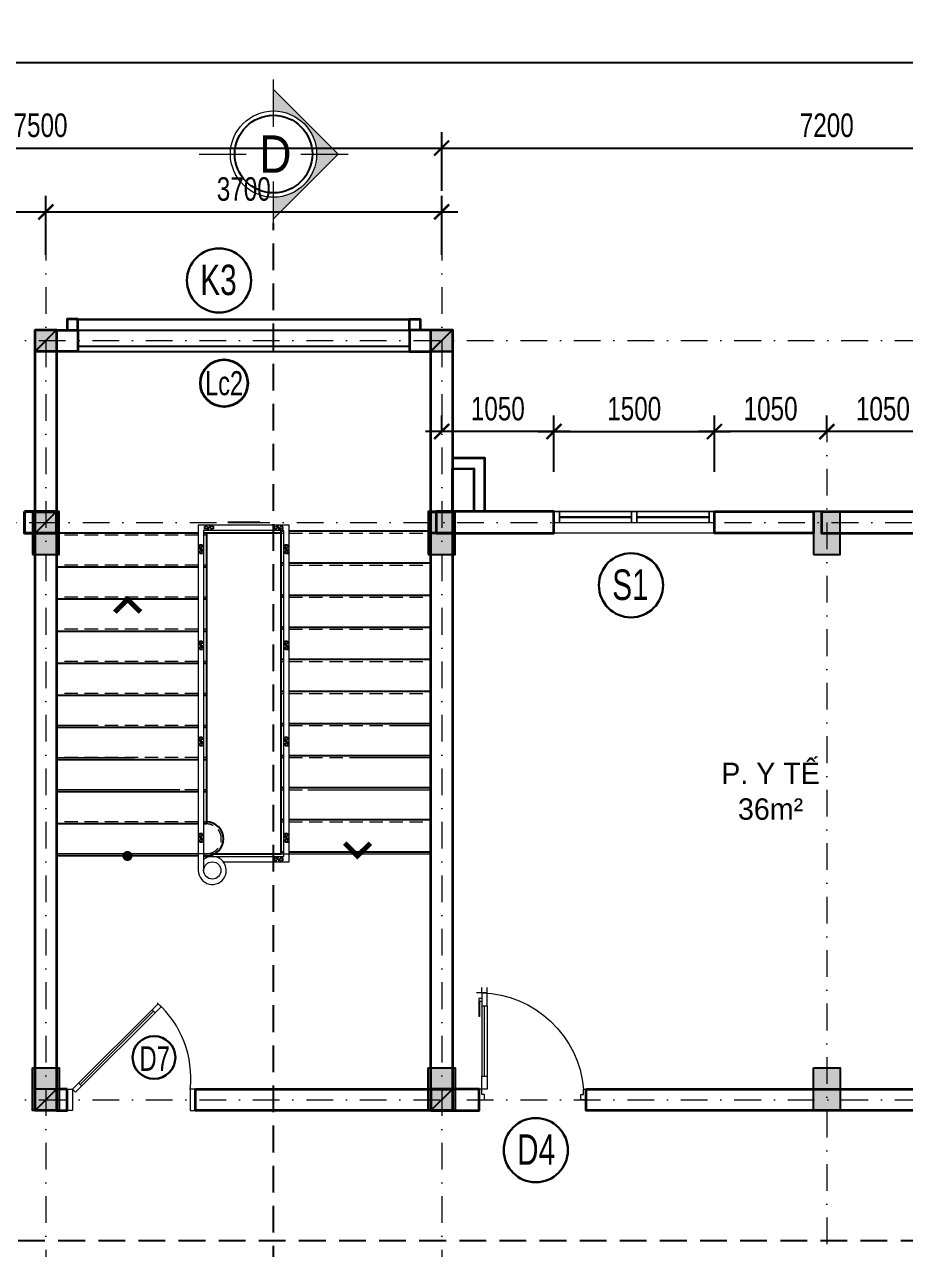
# Model space of a CAD drawing. Header units: millimetres. Extents: x -100655 to 42859, y -1392335 to 17856.
# Drawn here: x 4150 to 12377, y 6409 to 17856 of the extents above; entities that cross this region are included whole.
import ezdxf
from ezdxf.enums import TextEntityAlignment as Align

# ---------------------------------------------------------------- set-up
doc = ezdxf.new("R2010")
doc.units = ezdxf.units.MM
doc.header["$MEASUREMENT"] = 0
doc.linetypes.add('DASHDOT', pattern=[1, 0.5, -0.25, 0, -0.25])
doc.linetypes.add('HIDDEN', pattern=[0.375, 0.25, -0.125])
for name, color, linetype, lineweight in [('32-CUA', 32, 'Continuous', 15), ('8', 9, 'Continuous', 13), ('Chu thich-0.25', 21, 'Continuous', 35), ('CUA SO', 135, 'Continuous', 15), ('Hatch Nhat-0.15', 8, 'Continuous', 9), ('Hatch-0.1', 8, 'Continuous', 13), ('kata_dim', 7, 'Continuous', 15), ('N THAY 0.25', 140, 'Continuous', 25), ('NET THAY', 7, 'Continuous', 20), ('NETMANH', 3, 'Continuous', 13), ('S3', 2, 'Continuous', 25), ('S5', 1, 'Continuous', 35), ('Text', 3, 'Continuous', 0), ('Text-02', 7, 'Continuous', 25), ('Thiet-bi', 171, 'Continuous', 9), ('TRUC', 65, 'DASHDOT', 9), ('TUONG', 4, 'Continuous', 40)]:
    doc.layers.add(name, color=color, linetype=linetype, lineweight=lineweight)
for name, color, linetype in [('COT', 1, 'Continuous'), ('CUA-SO', 8, 'Continuous'), ('DIM', 7, 'Continuous'), ('GHICHU', 7, 'Continuous'), ('NET MO', 254, 'Continuous'), ('Net-02', 8, 'Continuous'), ('NET-THAY', 7, 'Continuous'), ('NET03', 2, 'Continuous'), ('TBI', 3, 'Continuous')]:
    doc.layers.add(name, color=color, linetype=linetype)
doc.styles.add('AVO', font='arial.ttf')
doc.styles.add('B', font='')
doc.styles.add('CHU KT (APTIMA)', font='', dxfattribs={"width": 0.7})
doc.styles.add('HELVE-Re', font='')
doc.styles.add('HELVECONDENSE', font='')
doc.styles.add('VNI-HELVE', font='', dxfattribs={"height": 200})
doc.styles.add('VNI-Helve-Condense', font='', dxfattribs={"width": 0.9, "height": 220})
doc.styles.get('B').set_extended_font_data('VNI-Helve-Condense')
doc.styles.get('CHU KT (APTIMA)').set_extended_font_data('VNI-Aptima')
doc.styles.get('HELVE-Re').set_extended_font_data('VNI-Helve')
doc.styles.get('HELVECONDENSE').set_extended_font_data('VNI-Helve-Condense')
doc.styles.get('VNI-HELVE').set_extended_font_data('VNI-Helve-Condense')
doc.styles.get('VNI-Helve-Condense').set_extended_font_data('VNI-Helve-Condense')
doc.dimstyles.new('Copy of D100', dxfattribs={"dimscale": 0, "dimtxt": 220, "dimasz": 140, "dimexe": 150, "dimexo": 0, "dimgap": 100, "dimtad": 1, "dimdec": 0, "dimzin": 0, "dimdsep": 46, "dimtxsty": 'VNI-Helve-Condense', "dimblk": 'ARCHTICK', "dimcen": 0.09, "dimdle": 150, "dimclrd": 35, "dimclre": 35, "dimclrt": 2, "dimadec": 0, "dimazin": 0, "dimtfac": 1, "dimtdec": 0, "dimtix": 1, "dimtmove": 2, "dimatfit": 3, "dimldrblk": 'ARCHTICK', "dimfxl": 1, "dimtolj": 1, "dimtzin": 0, "dimarcsym": 1})

# ---------------------------------------------------------------- blocks, each defined once
blk = doc.blocks.new('d3333')
for points in [[(323383, -1485547), (324182, -1484748), (324210, -1484777), (323411, -1485575)], [(323383, -1485747), (323333, -1485747), (323333, -1485547), (323383, -1485547)], [(324483, -1485747), (324533, -1485747), (324533, -1485547), (324483, -1485547)]]:
    blk.add_lwpolyline(points, close=True)
at = {"color": 8}
blk.add_lwpolyline([(324140, -1484818), (323454, -1485504)], dxfattribs=at)
for points in [[(324154, -1484833), (324125, -1484804)], [(323468, -1485518), (323440, -1485490)]]:
    blk.add_lwpolyline(points)
blk.add_arc((323544, -1485443), 944, 353.7215, 48.1059)
blk = doc.blocks.new('dau cat 2')
h = blk.add_hatch(color=256)
h.paths.add_polyline_path([(0, 200), (0, 300), (-300, 0), (-200, 0, -0.414214)])
h.paths.add_polyline_path([(200, 0), (300, 0), (0, 300), (0, 200, -0.414214)])
blk.add_circle((0, 0), 180)
at = {"layer": '8'}
for p, q in [((0, 127.3), (0, 345.5)), ((0, 300), (-300, 0)), ((0, 300), (300, 0)), ((-127.3, 0), (-345.5, 0)), ((345.5, 0), (127.3, 0)), ((0, -345.5), (0, -127.3))]:
    blk.add_line(p, q, dxfattribs=at)
blk.add_circle((0, 0), 200, dxfattribs=at)
at = {"layer": 'Text', "style": 'HELVECONDENSE'}
blk.add_attdef('A', text='', height=232.7, dxfattribs=at).set_placement((0, 0), align=Align.MIDDLE)
blk = doc.blocks.new('cot')
at = {"layer": 'COT', "linetype": 'ByBlock'}
h = blk.add_hatch(color=256, dxfattribs=at)
h.dxf.hatch_style = 1
h.paths.add_polyline_path([(1677596, -854405), (1677396, -854405), (1677396, -854605), (1677596, -854605)])
blk.add_lwpolyline([(1677396, -854405), (1677596, -854405), (1677596, -854605), (1677396, -854605)], close=True, dxfattribs=at)
blk = doc.blocks.new('_ArchTick')
at = {"color": 0, "linetype": 'ByBlock', "const_width": 0.15}
blk.add_lwpolyline([(-0.5, -0.5), (0.5, 0.5)], dxfattribs=at)
blk = doc.blocks.new('*D84')
at = {"layer": 'DEFPOINTS', "color": 0, "transparency": 16777216}
for p in [(11650, 14048), (11650, 13671), (12700, 13671)]:
    blk.add_point(p, dxfattribs=at)
at = {"layer": 'GHICHU', "color": 35, "lineweight": -2, "transparency": 16777216}
for p, q in [((11650, 14041), (11650, 14198)), ((12700, 14041), (12700, 14198)), ((12850, 14048), (11500, 14048))]:
    blk.add_line(p, q, dxfattribs=at)
at = {"layer": 'GHICHU', "color": 35, "lineweight": -2, "transparency": 16777216, "xscale": 140, "yscale": 140, "zscale": 140, "rotation": 180}
blk.add_blockref('_ArchTick', (11650, 14048), dxfattribs=at)
at = {"layer": 'GHICHU', "color": 35, "lineweight": -2, "transparency": 16777216, "xscale": 140, "yscale": 140, "zscale": 140}
blk.add_blockref('_ArchTick', (12700, 14048), dxfattribs=at)
at = {"layer": 'GHICHU', "color": 2, "transparency": 16777216, "insert": (12175, 14261), "char_height": 220, "attachment_point": 5, "style": 'VNI-Helve-Condense'}
blk.add_mtext('\\A1;1050', dxfattribs=at)
blk = doc.blocks.new('*D87')
at = {"layer": 'DEFPOINTS', "color": 0, "transparency": 16777216}
for p in [(8050, 14049), (8050, 13672), (9100, 13672)]:
    blk.add_point(p, dxfattribs=at)
at = {"layer": 'GHICHU', "color": 35, "lineweight": -2, "transparency": 16777216}
for p, q in [((8050, 14042), (8050, 14199)), ((9100, 14042), (9100, 14199)), ((9250, 14049), (7900, 14049))]:
    blk.add_line(p, q, dxfattribs=at)
at = {"layer": 'GHICHU', "color": 35, "lineweight": -2, "transparency": 16777216, "xscale": 140, "yscale": 140, "zscale": 140, "rotation": 180}
blk.add_blockref('_ArchTick', (8050, 14049), dxfattribs=at)
at = {"layer": 'GHICHU', "color": 35, "lineweight": -2, "transparency": 16777216, "xscale": 140, "yscale": 140, "zscale": 140}
blk.add_blockref('_ArchTick', (9100, 14049), dxfattribs=at)
at = {"layer": 'GHICHU', "color": 2, "transparency": 16777216, "insert": (8575, 14262), "char_height": 220, "attachment_point": 5, "style": 'VNI-Helve-Condense'}
blk.add_mtext('\\A1;1050', dxfattribs=at)
blk = doc.blocks.new('*D88')
at = {"layer": 'DEFPOINTS', "color": 0, "transparency": 16777216}
for p in [(10600, 14049), (10600, 13671), (11650, 13671)]:
    blk.add_point(p, dxfattribs=at)
at = {"layer": 'GHICHU', "color": 35, "lineweight": -2, "transparency": 16777216}
for p, q in [((10600, 14042), (10600, 14199)), ((11650, 14042), (11650, 14199)), ((11800, 14049), (10450, 14049))]:
    blk.add_line(p, q, dxfattribs=at)
at = {"layer": 'GHICHU', "color": 35, "lineweight": -2, "transparency": 16777216, "xscale": 140, "yscale": 140, "zscale": 140, "rotation": 180}
blk.add_blockref('_ArchTick', (10600, 14049), dxfattribs=at)
at = {"layer": 'GHICHU', "color": 35, "lineweight": -2, "transparency": 16777216, "xscale": 140, "yscale": 140, "zscale": 140}
blk.add_blockref('_ArchTick', (11650, 14049), dxfattribs=at)
at = {"layer": 'GHICHU', "color": 2, "transparency": 16777216, "insert": (11125, 14262), "char_height": 220, "attachment_point": 5, "style": 'VNI-Helve-Condense'}
blk.add_mtext('\\A1;1050', dxfattribs=at)
blk = doc.blocks.new('*D89')
at = {"layer": 'DEFPOINTS', "color": 0, "ltscale": 200, "transparency": 16777216}
for p in [(10600, 14049), (9100, 13672), (10600, 13672)]:
    blk.add_point(p, dxfattribs=at)
at = {"layer": 'kata_dim', "color": 35, "lineweight": -2, "ltscale": 200, "transparency": 16777216}
for p, q in [((9100, 13672), (9100, 14199)), ((10600, 13672), (10600, 14199)), ((8950, 14049), (10750, 14049))]:
    blk.add_line(p, q, dxfattribs=at)
at = {"layer": 'kata_dim', "color": 35, "lineweight": -2, "ltscale": 200, "transparency": 16777216, "xscale": 140, "yscale": 140, "zscale": 140, "rotation": 180}
blk.add_blockref('_ArchTick', (9100, 14049), dxfattribs=at)
at = {"layer": 'kata_dim', "color": 35, "lineweight": -2, "ltscale": 200, "transparency": 16777216, "xscale": 140, "yscale": 140, "zscale": 140}
blk.add_blockref('_ArchTick', (10600, 14049), dxfattribs=at)
at = {"layer": 'kata_dim', "color": 2, "ltscale": 200, "transparency": 16777216, "insert": (9850, 14262), "char_height": 220, "attachment_point": 5, "style": 'VNI-Helve-Condense'}
blk.add_mtext('\\A1;1500', dxfattribs=at)
blk = doc.blocks.new('KH-CUA')
at = {"layer": 'Chu thich-0.25'}
blk.add_circle((0, 0), 275, dxfattribs=at)
at = {"color": 7, "style": 'CHU KT (APTIMA)'}
blk.add_attdef('D2', text='', height=230, dxfattribs=at).set_placement((0, 0), align=Align.MIDDLE_CENTER)
blk = doc.blocks.new('cot1-2')
at = {"layer": 'COT', "ltscale": 2}
blk.add_hatch(color=256, dxfattribs=at).paths.add_polyline_path([(-1, -1), (1, -1), (1, 1), (-1, 1)])
blk.add_lwpolyline([(-1, -1), (1, -1), (1, 1), (-1, 1)], close=True, dxfattribs=at)
at = {"layer": 'COT', "ltscale": 2, "flags": 128}
blk.add_lwpolyline([(-1, -1), (1, 1)], dxfattribs=at)
blk = doc.blocks.new('C1000')
at = {"layer": '32-CUA', "lineweight": 0}
for p, q in [((74112.4, -17359.21), (74112.4, -17358.71)), ((74112.9, -17359.21), (74112.9, -17358.71)), ((74112.4, -17359.21), (74111.9, -17359.21)), ((74112.12, -17359.72), (74112.12, -17361.41)), ((74112.4, -17359.72), (74112.12, -17359.72)), ((74112.18, -17360), (74112.18, -17361.41)), ((74112.4, -17360), (74112.18, -17360)), ((74112.4, -17359.21), (74112.4, -17360.41)), ((74112.9, -17359.21), (74112.4, -17359.21)), ((74112.4, -17359.72), (74112.4, -17360)), ((74112.9, -17360.41), (74112.9, -17359.21)), ((74112.4, -17360.18), (74112.4, -17367.01)), ((74112.4, -17360.41), (74112.9, -17360.41)), ((74112.65, -17367.01), (74112.65, -17360.41)), ((74112.9, -17360.41), (74112.9, -17367.01)), ((74112.18, -17361.41), (74112.12, -17361.41)), ((74112.4, -17368.21), (74112.4, -17367.01)), ((74112.4, -17367.01), (74112.9, -17367.01)), ((74112.9, -17367.01), (74112.9, -17368.21)), ((74112.15, -17368.21), (74112.15, -17369.21)), ((74112.4, -17368.21), (74112.15, -17368.21)), ((74112.15, -17369.21), (74112.65, -17369.21)), ((74112.4, -17368.71), (74112.4, -17368.21)), ((74112.9, -17368.21), (74112.4, -17368.21)), ((74112.65, -17368.71), (74112.4, -17368.71)), ((74112.65, -17369.21), (74112.65, -17368.71)), ((74121.65, -17368.71), (74121.9, -17368.71)), ((74121.65, -17369.21), (74121.65, -17368.71)), ((74122.15, -17369.21), (74121.65, -17369.21)), ((74121.9, -17368.21), (74122.15, -17368.21)), ((74121.9, -17368.71), (74121.9, -17368.21)), ((74122.15, -17368.21), (74122.15, -17369.21))]:
    blk.add_line(p, q, dxfattribs=at)
at = {"layer": '32-CUA', "lineweight": 0, "extrusion": (0, 0, -1)}
blk.add_ellipse((74113.02, -17368.07), major_axis=(-6.72, 6.36), ratio=0.918583, start_param=0.785398, end_param=2.356194, dxfattribs=at)
blk = doc.blocks.new('*D130')
at = {"layer": 'DEFPOINTS', "color": 0, "ltscale": 200, "transparency": 16777216}
for p in [(-3950, 17499), (37150, 17499), (37150, 16700)]:
    blk.add_point(p, dxfattribs=at)
at = {"layer": 'kata_dim', "color": 35, "lineweight": -2, "ltscale": 200, "transparency": 16777216}
for p, q in [((-3950, 17499), (-3950, 17649)), ((37150, 17099), (37150, 17649)), ((-4100, 17499), (37300, 17499))]:
    blk.add_line(p, q, dxfattribs=at)
at = {"layer": 'kata_dim', "color": 35, "lineweight": -2, "ltscale": 200, "transparency": 16777216, "xscale": 140, "yscale": 140, "zscale": 140, "rotation": 180}
blk.add_blockref('_ArchTick', (-3950, 17499), dxfattribs=at)
at = {"layer": 'kata_dim', "color": 35, "lineweight": -2, "ltscale": 200, "transparency": 16777216, "xscale": 140, "yscale": 140, "zscale": 140}
blk.add_blockref('_ArchTick', (37150, 17499), dxfattribs=at)
at = {"layer": 'kata_dim', "color": 2, "ltscale": 200, "transparency": 16777216, "insert": (16600, 17711), "char_height": 220, "attachment_point": 5, "style": 'VNI-Helve-Condense'}
blk.add_mtext('\\A1;41100', dxfattribs=at)
blk = doc.blocks.new('*D133')
at = {"layer": 'DEFPOINTS', "color": 0, "ltscale": 200, "transparency": 16777216}
for p in [(8050, 16103), (4350, 15432), (8050, 15432)]:
    blk.add_point(p, dxfattribs=at)
at = {"layer": 'kata_dim', "color": 35, "lineweight": -2, "ltscale": 200, "transparency": 16777216}
for p, q in [((4350, 15703), (4350, 16253)), ((8050, 15703), (8050, 16253)), ((4200, 16103), (8200, 16103))]:
    blk.add_line(p, q, dxfattribs=at)
at = {"layer": 'kata_dim', "color": 35, "lineweight": -2, "ltscale": 200, "transparency": 16777216, "xscale": 140, "yscale": 140, "zscale": 140, "rotation": 180}
blk.add_blockref('_ArchTick', (4350, 16103), dxfattribs=at)
at = {"layer": 'kata_dim', "color": 35, "lineweight": -2, "ltscale": 200, "transparency": 16777216, "xscale": 140, "yscale": 140, "zscale": 140}
blk.add_blockref('_ArchTick', (8050, 16103), dxfattribs=at)
at = {"layer": 'kata_dim', "color": 2, "ltscale": 200, "transparency": 16777216, "insert": (6200, 16316), "char_height": 220, "attachment_point": 5, "style": 'VNI-Helve-Condense'}
blk.add_mtext('\\A1;3700', dxfattribs=at)
blk = doc.blocks.new('*D134')
at = {"layer": 'DEFPOINTS', "color": 0, "ltscale": 200, "transparency": 16777216}
for p in [(4350, 16103), (550, 15432), (4350, 15432)]:
    blk.add_point(p, dxfattribs=at)
at = {"layer": 'kata_dim', "color": 35, "lineweight": -2, "ltscale": 200, "transparency": 16777216}
for p, q in [((550, 15703), (550, 16253)), ((4350, 15703), (4350, 16253)), ((400, 16103), (4500, 16103))]:
    blk.add_line(p, q, dxfattribs=at)
at = {"layer": 'kata_dim', "color": 35, "lineweight": -2, "ltscale": 200, "transparency": 16777216, "xscale": 140, "yscale": 140, "zscale": 140, "rotation": 180}
blk.add_blockref('_ArchTick', (550, 16103), dxfattribs=at)
at = {"layer": 'kata_dim', "color": 35, "lineweight": -2, "ltscale": 200, "transparency": 16777216, "xscale": 140, "yscale": 140, "zscale": 140}
blk.add_blockref('_ArchTick', (4350, 16103), dxfattribs=at)
at = {"layer": 'kata_dim', "color": 2, "ltscale": 200, "transparency": 16777216, "insert": (2450, 16316), "char_height": 220, "attachment_point": 5, "style": 'VNI-Helve-Condense'}
blk.add_mtext('\\A1;3800', dxfattribs=at)
blk = doc.blocks.new('*D138')
at = {"layer": 'DEFPOINTS', "color": 0, "ltscale": 200, "transparency": 16777216}
for p in [(15250, 16700), (8050, 15855), (15250, 15855)]:
    blk.add_point(p, dxfattribs=at)
at = {"layer": 'kata_dim', "color": 35, "lineweight": -2, "ltscale": 200, "transparency": 16777216}
for p, q in [((8050, 16300), (8050, 16850)), ((15250, 16300), (15250, 16850)), ((7900, 16700), (15400, 16700))]:
    blk.add_line(p, q, dxfattribs=at)
at = {"layer": 'kata_dim', "color": 35, "lineweight": -2, "ltscale": 200, "transparency": 16777216, "xscale": 140, "yscale": 140, "zscale": 140, "rotation": 180}
blk.add_blockref('_ArchTick', (8050, 16700), dxfattribs=at)
at = {"layer": 'kata_dim', "color": 35, "lineweight": -2, "ltscale": 200, "transparency": 16777216, "xscale": 140, "yscale": 140, "zscale": 140}
blk.add_blockref('_ArchTick', (15250, 16700), dxfattribs=at)
at = {"layer": 'kata_dim', "color": 2, "ltscale": 200, "transparency": 16777216, "insert": (11650, 16912), "char_height": 220, "attachment_point": 5, "style": 'VNI-Helve-Condense'}
blk.add_mtext('\\A1;7200', dxfattribs=at)
blk = doc.blocks.new('*D139')
at = {"layer": 'DEFPOINTS', "color": 0, "ltscale": 200, "transparency": 16777216}
for p in [(8050, 16700), (550, 15855), (8050, 15855)]:
    blk.add_point(p, dxfattribs=at)
at = {"layer": 'kata_dim', "color": 35, "lineweight": -2, "ltscale": 200, "transparency": 16777216}
for p, q in [((550, 16300), (550, 16850)), ((8050, 16300), (8050, 16850)), ((400, 16700), (8200, 16700))]:
    blk.add_line(p, q, dxfattribs=at)
at = {"layer": 'kata_dim', "color": 35, "lineweight": -2, "ltscale": 200, "transparency": 16777216, "xscale": 140, "yscale": 140, "zscale": 140, "rotation": 180}
blk.add_blockref('_ArchTick', (550, 16700), dxfattribs=at)
at = {"layer": 'kata_dim', "color": 35, "lineweight": -2, "ltscale": 200, "transparency": 16777216, "xscale": 140, "yscale": 140, "zscale": 140}
blk.add_blockref('_ArchTick', (8050, 16700), dxfattribs=at)
at = {"layer": 'kata_dim', "color": 2, "ltscale": 200, "transparency": 16777216, "insert": (4300, 16912), "char_height": 220, "attachment_point": 5, "style": 'VNI-Helve-Condense'}
blk.add_mtext('\\A1;7500', dxfattribs=at)

msp = doc.modelspace()

# ---------------------------------------------------------------- hatches: boundary and pattern name
at = {"layer": 'Hatch Nhat-0.15'}
h = msp.add_hatch(color=256, dxfattribs=at)
h.dxf.hatch_style = 1
h.paths.add_polyline_path([(4325, 12900.1), (4225, 12900.1), (4225, 13200), (4325, 13200)])
h.paths.add_polyline_path([(4475, 12900.1), (4325, 12900.1), (4325, 13200), (4475, 13200)])
h.paths.add_polyline_path([(4475, 13200), (4325, 13200), (4325, 13300.1), (4475, 13300.1)])
h.paths.add_polyline_path([(4325, 13200), (4225, 13200), (4225, 13300.1), (4325, 13300.1)])
h = msp.add_hatch(color=256, dxfattribs=at)
h.dxf.hatch_style = 1
h.paths.add_polyline_path([(8025, 12900.1), (7925, 12900.1), (7925, 13200), (8025, 13200)])
h.paths.add_polyline_path([(8175, 12900.1), (8025, 12900.1), (8025, 13200), (8175, 13200)])
h.paths.add_polyline_path([(8175, 13200), (8025, 13200), (8025, 13300.1), (8175, 13300.1)])
h.paths.add_polyline_path([(8025, 13200), (7925, 13200), (7925, 13300.1), (8025, 13300.1)])
h = msp.add_hatch(color=256, dxfattribs=at)
h.dxf.hatch_style = 1
h.paths.add_polyline_path([(11625, 12900.1), (11525, 12900.1), (11525, 13200), (11625, 13200)])
h.paths.add_polyline_path([(11775, 12900.1), (11625, 12900.1), (11625, 13200), (11775, 13200)])
h.paths.add_polyline_path([(11775, 13200), (11625, 13200), (11625, 13300.1), (11775, 13300.1)])
h.paths.add_polyline_path([(11625, 13200), (11525, 13200), (11525, 13300.1), (11625, 13300.1)])
h = msp.add_hatch(color=256, dxfattribs=at)
h.dxf.hatch_style = 1
h.paths.add_polyline_path([(4325, 8099), (4225, 8099), (4225, 7799.1), (4325, 7799.1)])
h.paths.add_polyline_path([(4475, 8099), (4325, 8099), (4325, 7799.1), (4475, 7799.1)])
h.paths.add_polyline_path([(4475, 7799.1), (4325, 7799.1), (4325, 7699), (4475, 7699)])
h.paths.add_polyline_path([(4325, 7799.1), (4225, 7799.1), (4225, 7699), (4325, 7699)])
h = msp.add_hatch(color=256, dxfattribs=at)
h.dxf.hatch_style = 1
h.paths.add_polyline_path([(8025, 8099), (7925, 8099), (7925, 7799.1), (8025, 7799.1)])
h.paths.add_polyline_path([(8175, 8099), (8025, 8099), (8025, 7799.1), (8175, 7799.1)])
h.paths.add_polyline_path([(8175, 7799.1), (8025, 7799.1), (8025, 7699), (8175, 7699)])
h.paths.add_polyline_path([(8025, 7799.1), (7925, 7799.1), (7925, 7699), (8025, 7699)])
h = msp.add_hatch(color=256, dxfattribs=at)
h.dxf.hatch_style = 1
h.paths.add_polyline_path([(11625, 8099), (11525, 8099), (11525, 7799.1), (11625, 7799.1)])
h.paths.add_polyline_path([(11775, 8099), (11625, 8099), (11625, 7799.1), (11775, 7799.1)])
h.paths.add_polyline_path([(11775, 7799.1), (11625, 7799.1), (11625, 7699), (11775, 7699)])
h.paths.add_polyline_path([(11625, 7799.1), (11525, 7799.1), (11525, 7699), (11625, 7699)])

# ---------------------------------------------------------------- linework, layer by layer
at = {"layer": 'Chu thich-0.25'}
for points in [[(5112.8, 12480, 0, 0, 0), (5112.8, 13380, 0, 0, 0), (7262.4, 13380, 0, 0, 0), (7262.4, 10080, 46.9, 46.9, 0), (7383.8, 10198.2, 46.9, 46.9, 0), (7262.4, 10080, 46.9, 46.9, 0), (7144.5, 10200.3, 0, 0, 0)], [(5112.4, 10083, 0, 0, 0), (5112.8, 12480, 46.9, 46.9, 0), (5234.2, 12361.8, 46.9, 46.9, 0), (5112.8, 12480, 46.9, 46.9, 0), (4994.9, 12359.7, 0, 0, 0)]]:
    msp.add_lwpolyline(points, format="xyseb", dxfattribs=at)
at = {"layer": 'CUA SO', "color": 30}
for p, q in [((9150, 13255), (9825, 13255)), ((9150, 13245), (9825, 13245)), ((9875, 13255), (10550, 13255)), ((9875, 13245), (10550, 13245))]:
    msp.add_line(p, q, dxfattribs=at)
at = {"layer": 'CUA SO', "color": 55}
for points in [[(9100, 13300), (10600, 13300), (10600, 13100), (9100, 13100)], [(9100, 13200), (9150, 13200), (9150, 13300), (9100, 13300)], [(9825, 13200), (9875, 13200), (9875, 13300), (9825, 13300)], [(10550, 13200), (10600, 13200), (10600, 13300), (10550, 13300)]]:
    msp.add_lwpolyline(points, close=True, dxfattribs=at)
at = {"layer": 'CUA SO', "color": 30}
for points in [[(9825, 13300), (9150, 13300), (9150, 13200), (9825, 13200)], [(10550, 13300), (9875, 13300), (9875, 13200), (10550, 13200)]]:
    msp.add_lwpolyline(points, close=True, dxfattribs=at)
at = {"layer": 'CUA-SO', "linetype": 'ByBlock'}
msp.add_line((6350, 13199.1), (6050, 13199.1), dxfattribs=at)
at = {"layer": 'DIM', "const_width": 46.9, "flags": 128}
msp.add_lwpolyline([(5088.9, 10080, 1), (5135.8, 10080, 1)], format="xyb", close=True, dxfattribs=at)
at = {"layer": 'Hatch Nhat-0.15', "linetype": 'HIDDEN', "ltscale": 500}
for p, q in [((5775, 13080), (4450, 13080)), ((5850, 13080), (5825, 13080)), ((6550, 13100), (6575, 13100)), ((6625, 13100), (7950, 13100)), ((5775, 12800), (4450, 12800)), ((5850, 12800), (5825, 12800)), ((6550, 12800), (6575, 12800)), ((6625, 12800), (7950, 12800)), ((5775, 12500), (4450, 12500)), ((5850, 12500), (5825, 12500)), ((6550, 12500), (6575, 12500)), ((6625, 12500), (7950, 12500)), ((5775, 12200), (4450, 12200)), ((5850, 12200), (5825, 12200)), ((6550, 12200), (6575, 12200)), ((6625, 12200), (7950, 12200)), ((5775, 11900), (4450, 11900)), ((5850, 11900), (5825, 11900)), ((6550, 11900), (6575, 11900)), ((6625, 11900), (7950, 11900)), ((5775, 11600), (4450, 11600)), ((5850, 11600), (5825, 11600)), ((6550, 11600), (6575, 11600)), ((6625, 11600), (7950, 11600)), ((5775, 11300), (4450, 11300)), ((5850, 11300), (5825, 11300)), ((6550, 11300), (6575, 11300)), ((6625, 11300), (7950, 11300)), ((5775, 11000), (4450, 11000)), ((5850, 11000), (5825, 11000)), ((6550, 11000), (6575, 11000)), ((6625, 11000), (7950, 11000)), ((5775, 10700), (4450, 10700)), ((5850, 10700), (5825, 10700)), ((6550, 10700), (6575, 10700)), ((6625, 10700), (7950, 10700)), ((5775, 10400), (4450, 10400)), ((5850, 10400), (5825, 10400)), ((6550, 10400), (6575, 10400)), ((6625, 10400), (7950, 10400)), ((5775, 10100), (4450, 10100)), ((5850, 10100), (5825, 10100)), ((6550, 10100), (6575, 10100)), ((6625, 10100), (7950, 10100))]:
    msp.add_line(p, q, dxfattribs=at)
msp.add_arc((5850, 10240), 140, 270, 90, dxfattribs=at)
at = {"layer": 'Hatch-0.1', "linetype": 'Continuous'}
for p, q in [((5915, 13165), (5835, 13135)), ((5915, 13135, 1.5), (5835, 13165, 1.5)), ((6485, 13165), (6565, 13135)), ((6485, 13135, 1.5), (6565, 13165, 1.5)), ((5815, 12910, -1.5), (5785, 12990, -1.5)), ((5785, 12910), (5815, 12990)), ((6615, 12910, -1.5), (6585, 12990, -1.5)), ((6585, 12910), (6615, 12990)), ((5815, 12010, -1.5), (5785, 12090, -1.5)), ((5785, 12010), (5815, 12090)), ((6615, 12010, -1.5), (6585, 12090, -1.5)), ((6585, 12010), (6615, 12090)), ((5815, 11110, -1.5), (5785, 11190, -1.5)), ((5785, 11110), (5815, 11190)), ((6615, 11110, -1.5), (6585, 11190, -1.5)), ((6585, 11110), (6615, 11190)), ((5815, 10210, -1.5), (5785, 10290, -1.5)), ((5785, 10210), (5815, 10290)), ((6615, 10210, -1.5), (6585, 10290, -1.5)), ((6585, 10210), (6615, 10290)), ((6485, 10065), (6565, 10035)), ((6485, 10035, 1.5), (6565, 10065, 1.5))]:
    msp.add_line(p, q, dxfattribs=at)
at = {"layer": 'N THAY 0.25', "linetype": 'Continuous'}
for p, q in [((5775, 13100), (4450, 13100)), ((5850, 13100), (5825, 13100)), ((6550, 13100), (6550, 13120)), ((6550, 13120), (6575, 13120)), ((6625, 13120), (7950, 13120)), ((5775, 12780), (4450, 12780)), ((5850, 12780), (5825, 12780)), ((6550, 12820), (6575, 12820)), ((6625, 12820), (7950, 12820)), ((5775, 12480), (4450, 12480)), ((5850, 12480), (5825, 12480)), ((6550, 12520), (6575, 12520)), ((6625, 12520), (7950, 12520)), ((5775, 12180), (4450, 12180)), ((5850, 12180), (5825, 12180)), ((6550, 12220), (6575, 12220)), ((6625, 12220), (7950, 12220)), ((6550, 11920), (6575, 11920)), ((6625, 11920), (7950, 11920)), ((5775, 11880), (4450, 11880)), ((5850, 11880), (5825, 11880)), ((5775, 11580), (4450, 11580)), ((5850, 11580), (5825, 11580)), ((6550, 11620), (6575, 11620)), ((6625, 11620), (7950, 11620)), ((5775, 11280), (4450, 11280)), ((5850, 11280), (5825, 11280)), ((6550, 11320), (6575, 11320)), ((6625, 11320), (7950, 11320)), ((6550, 11020), (6575, 11020)), ((6625, 11020), (7950, 11020)), ((5775, 10980), (4450, 10980)), ((5850, 10980), (5825, 10980)), ((5775, 10680), (4450, 10680)), ((5850, 10680), (5825, 10680)), ((6550, 10720), (6575, 10720)), ((6625, 10720), (7950, 10720)), ((6550, 10420), (6575, 10420)), ((6625, 10420), (7950, 10420)), ((5775, 10380), (4450, 10380)), ((5850, 10380), (5825, 10380)), ((5775, 10080), (4450, 10080)), ((5850, 10080), (5825, 10080)), ((6550, 10120), (6575, 10120)), ((6625, 10120), (7950, 10120))]:
    msp.add_line(p, q, dxfattribs=at)
msp.add_lwpolyline([(5924.8, 10100), (6550, 10100), (6550, 13100), (5850, 13100), (5850, 10380)], dxfattribs=at)
msp.add_arc((5850, 10240), 160, 270, 90, dxfattribs=at)
at = {"layer": 'NET MO', "linetype": 'HIDDEN', "ltscale": 100}
for points in [[(5915, 13135), (5835, 13135), (5835, 13165), (5915, 13165)], [(6485, 13135), (6565, 13135), (6565, 13165), (6485, 13165)], [(6485, 10035), (6565, 10035), (6565, 10065), (6485, 10065)]]:
    msp.add_lwpolyline(points, close=True, dxfattribs=at)
at = {"layer": 'NET MO', "linetype": 'HIDDEN', "ltscale": 100, "elevation": -1.5}
for points in [[(5785, 12910), (5785, 12990), (5815, 12990), (5815, 12910)], [(6585, 12910), (6585, 12990), (6615, 12990), (6615, 12910)], [(5785, 12010), (5785, 12090), (5815, 12090), (5815, 12010)], [(6585, 12010), (6585, 12090), (6615, 12090), (6615, 12010)], [(5785, 11110), (5785, 11190), (5815, 11190), (5815, 11110)], [(6585, 11110), (6585, 11190), (6615, 11190), (6615, 11110)], [(5785, 10210), (5785, 10290), (5815, 10290), (5815, 10210)], [(6585, 10210), (6585, 10290), (6615, 10290), (6615, 10210)]]:
    msp.add_lwpolyline(points, close=True, dxfattribs=at)
at = {"layer": 'NET THAY'}
for p, q in [((4753.8, 11299.1), (4450, 11299.1)), ((7646.2, 11300), (7950, 11300)), ((5177.7, 10999.1), (4450, 10999.1)), ((7222.3, 11000), (7950, 11000)), ((5601.6, 10699.1), (4450, 10699.1)), ((6798.4, 10700), (7950, 10700)), ((6000, 10099.1), (4450, 10099.1)), ((6400, 10100), (7950, 10100))]:
    msp.add_line(p, q, dxfattribs=at)
at = {"layer": 'NET THAY', "color": 26, "lineweight": 30}
for centre, radius in [((5968.7, 15462.1), 299.9), ((9819.4, 12611.1), 299.9), ((5361, 8195.1), 200), ((8929.8, 7329), 299.9)]:
    msp.add_circle(centre, radius, dxfattribs=at)
at = {"layer": 'Net-02'}
for p, q in [((4650, 15000), (4650, 15100)), ((4650, 15100), (7750, 15100)), ((4650, 14997.4), (4650, 15097.4)), ((4650, 15097.4), (7750, 15097.4)), ((4650, 14997.4), (7750, 14997.4)), ((7750, 15000), (7750, 15100)), ((7750, 14997.4), (7750, 15097.4)), ((4650, 14847.4), (7750, 14847.4)), ((4650, 14797.4), (7750, 14797.4))]:
    msp.add_line(p, q, dxfattribs=at)
at = {"layer": 'NET03', "linetype": 'HIDDEN', "ltscale": 1000}
msp.add_line((41466, 6480.8), (-4271, 6480.8), dxfattribs=at)
msp.add_lwpolyline([(6478.1, -6566.7), (6478.1, 16001.8)], dxfattribs=at)
at = {"layer": 'S3'}
for points in [[(4225, 12900.1), (4475, 12900.1), (4475, 13300.1), (4225, 13300.1)], [(7925, 12900.1), (8175, 12900.1), (8175, 13300.1), (7925, 13300.1)], [(11525, 12900.1), (11775, 12900.1), (11775, 13300.1), (11525, 13300.1)], [(4225, 8099), (4475, 8099), (4475, 7699), (4225, 7699)], [(7925, 8099), (8175, 8099), (8175, 7699), (7925, 7699)], [(11525, 8099), (11775, 8099), (11775, 7699), (11525, 7699)]]:
    msp.add_lwpolyline(points, close=True, dxfattribs=at)
at = {"layer": 'S5', "ltscale": 200}
for p, q in [((4450, 14799.1), (4450, 7900)), ((8150, 14799.1), (8150, 7900))]:
    msp.add_line(p, q, dxfattribs=at)
for points in [[(4250, 14999.1), (4450, 14999.1), (4450, 13099.1), (4250, 13099.1)], [(7950, 14999.1), (8150, 14999.1), (8150, 13099.1), (7950, 13099.1)], [(4250, 13299.1), (4450, 13299.1), (4450, 7699.1), (4250, 7699.1)], [(7950, 13299.1), (8150, 13299.1), (8150, 7699.1), (7950, 7699.1)], [(9100, 13300), (8000, 13300), (8000, 13100), (9100, 13100)], [(10600, 13300), (11525, 13300), (11525, 13100), (10600, 13100)], [(12700, 13299.1), (11600, 13299.1), (11600, 13099.1), (12700, 13099.1)], [(4550, 7900), (4450, 7900), (4450, 7700), (4550, 7700)], [(5750, 7900), (8150, 7900), (8150, 7700), (5750, 7700)], [(7950, 7700), (8400, 7700), (8400, 7900), (7950, 7900)], [(9400, 7900), (15150, 7900), (15150, 7700), (9400, 7700)]]:
    msp.add_lwpolyline(points, close=True, dxfattribs=at)
for points in [[(4450, 14997.4), (4650, 14997.4), (4650, 14797.4), (4450, 14797.4)], [(4650, 15000), (4650, 15100), (4550, 15100), (4550, 15000)], [(7750, 15000), (7750, 15100), (7850, 15100), (7850, 15000)], [(7950, 14997.4), (7750, 14997.4), (7750, 14797.4), (7950, 14797.4)], [(8150, 13802.6), (8450, 13802.6), (8450, 13301.7)], [(8150, 13700.9), (8350, 13702.6), (8350, 13301.7), (8150, 13301.7), (8150, 13702.6)]]:
    msp.add_lwpolyline(points, dxfattribs=at)
at = {"layer": 'Thiet-bi', "linetype": 'Continuous'}
for p, q in [((5775, 13175), (5775, 9944.2)), ((6625, 13175), (5775, 13175)), ((6625, 10025), (6625, 13175)), ((5825, 13125), (5825, 9944.2)), ((6575, 13125), (5825, 13125)), ((6575, 10075), (6575, 13125)), ((5825, 10075), (6575, 10075)), ((6008.6, 10025), (6625, 10025))]:
    msp.add_line(p, q, dxfattribs=at)
msp.add_circle((5905.8, 9944.2), 80.8, dxfattribs=at)
msp.add_arc((5905.8, 9944.2), 130.8, 179.99992, 128.14486, dxfattribs=at)
at = {"layer": 'TRUC', "ltscale": 500}
for p, q in [((4350, 15900), (4350, -1086.4)), ((8050, 15900), (8050, -1300)), ((-5717.4, 14900), (35250, 14900)), ((11650, 14200), (11650, -1300)), ((-5808, 13200), (35159.4, 13200)), ((-5717.4, 7800), (35250, 7800))]:
    msp.add_line(p, q, dxfattribs=at)
at = {"layer": 'TUONG', "ltscale": 2}
msp.add_lwpolyline([(4150, 13300), (4450, 13300), (4450, 13100), (4150, 13100)], close=True, dxfattribs=at)

# ---------------------------------------------------------------- block references
at = {"ltscale": 300, "xscale": 2.015999991446733, "yscale": 2.016000004485249, "zscale": 2.015999991446733, "rotation": 270}
msp.add_blockref('dau cat 2', (6478.1, 16643.5), dxfattribs=at)
at = {"layer": '32-CUA', "xscale": 100, "yscale": 100, "zscale": 100}
msp.add_blockref('C1000', (-7402815.2, 1744720.6), dxfattribs=at)
at = {"layer": 'COT', "xscale": 100, "yscale": 100, "zscale": 100}
for p in [(4350, 14900), (4350, 14899.1), (8050, 14900), (8050, 14899.1), (4350, 13200), (4350, 7800), (8050, 7800)]:
    msp.add_blockref('cot1-2', p, dxfattribs=at)
at = {"layer": 'COT'}
msp.add_blockref('cot', (-1673146.1, 869404.5), dxfattribs=at)
at = {"layer": 'COT', "xscale": -1}
msp.add_blockref('cot', (1685546.1, 869404.5), dxfattribs=at)
at = {"layer": 'NETMANH'}
msp.add_blockref('d3333', (-318783, 1493446.7), dxfattribs=at)
at = {"layer": 'Text-02', "color": 3}
ref = msp.add_blockref('KH-CUA', (6015.9, 14501.5), dxfattribs=dict(at, xscale=0.8035714286670554, yscale=0.8035714286670554, zscale=0.8035714286670554))
ref.add_attrib('D1', 'Lc2', dxfattribs={"layer": '0', "height": 225, "style": 'HELVE-Re', "width": 0.7}).set_placement((6015.9, 14501.5), align=Align.MIDDLE_CENTER)

# ---------------------------------------------------------------- texts
at = {"insert": (11124.6, 10416), "char_height": 200, "attachment_point": 8, "style": 'B'}
msp.add_mtext('{\\fVNI-Avo|b0|i0|c0|p2;P. Y TEÁ\\P36m²}', dxfattribs=at)
at = {"layer": 'NET-THAY', "ltscale": 10, "style": 'AVO', "width": 0.85}
msp.add_text('D', height=350, dxfattribs=at).set_placement((6495.4, 16643.7), align=Align.MIDDLE_CENTER)
at = {"layer": 'TBI', "color": 0, "linetype": 'ByBlock', "ltscale": 2, "style": 'VNI-HELVE', "width": 0.85}
for s, height, p in [('K3', 285, (5794.2, 15325.2)), ('S1', 285, (9644.9, 12474.2)), ('D7', 230, (5223.9, 8070.5)), ('D4', 285, (8755.3, 7192.1))]:
    msp.add_text(s, height=height, dxfattribs=at).set_placement(p)

# ---------------------------------------------------------------- dimensions: what is measured, and where the dimension line sits
at = {"layer": 'GHICHU'}
for base, p1, p2, picture, middle in [((8050, 14049.3), (9100, 13671.6), (8050, 13671.6), '*D87', (8575, 14261.7)), ((10600, 14049.3), (11650, 13670.7), (10600, 13670.7), '*D88', (11125, 14261.7)), ((11650, 14048.5), (12700, 13670.7), (11650, 13670.7), '*D84', (12175, 14260.8))]:
    dim = msp.add_linear_dim(base=base, p1=p1, p2=p2, dimstyle='Copy of D100', override={"dimscale": 1, "dimfxl": 7, "dimfxlon": 1}, dxfattribs=at)
    dim.commit()
    dim.dimension.update_dxf_attribs({"geometry": picture, "text_midpoint": middle})
at = {"layer": 'kata_dim', "ltscale": 200}
for base, p1, p2, picture, middle in [((37150, 17499.1), (-3950, 17499.1), (37150, 16700), '*D130', (16600, 17711.4)), ((8050, 16700), (550, 15855), (8050, 15855), '*D139', (4300, 16912.4)), ((15250, 16700), (8050, 15855), (15250, 15855), '*D138', (11650, 16912.4)), ((4350, 16103.5), (550, 15432.5), (4350, 15432.5), '*D134', (2450, 16315.8)), ((8050, 16103.5), (4350, 15432.5), (8050, 15432.5), '*D133', (6200, 16315.8)), ((10600, 14049.3), (9100, 13671.6), (10600, 13671.6), '*D89', (9850, 14261.7))]:
    dim = msp.add_linear_dim(base=base, p1=p1, p2=p2, dimstyle='Copy of D100', override={"dimscale": 1, "dimfxl": 400, "dimfxlon": 1}, dxfattribs=at)
    dim.commit()
    dim.dimension.update_dxf_attribs({"geometry": picture, "text_midpoint": middle})

doc.saveas('drawing.dxf')
